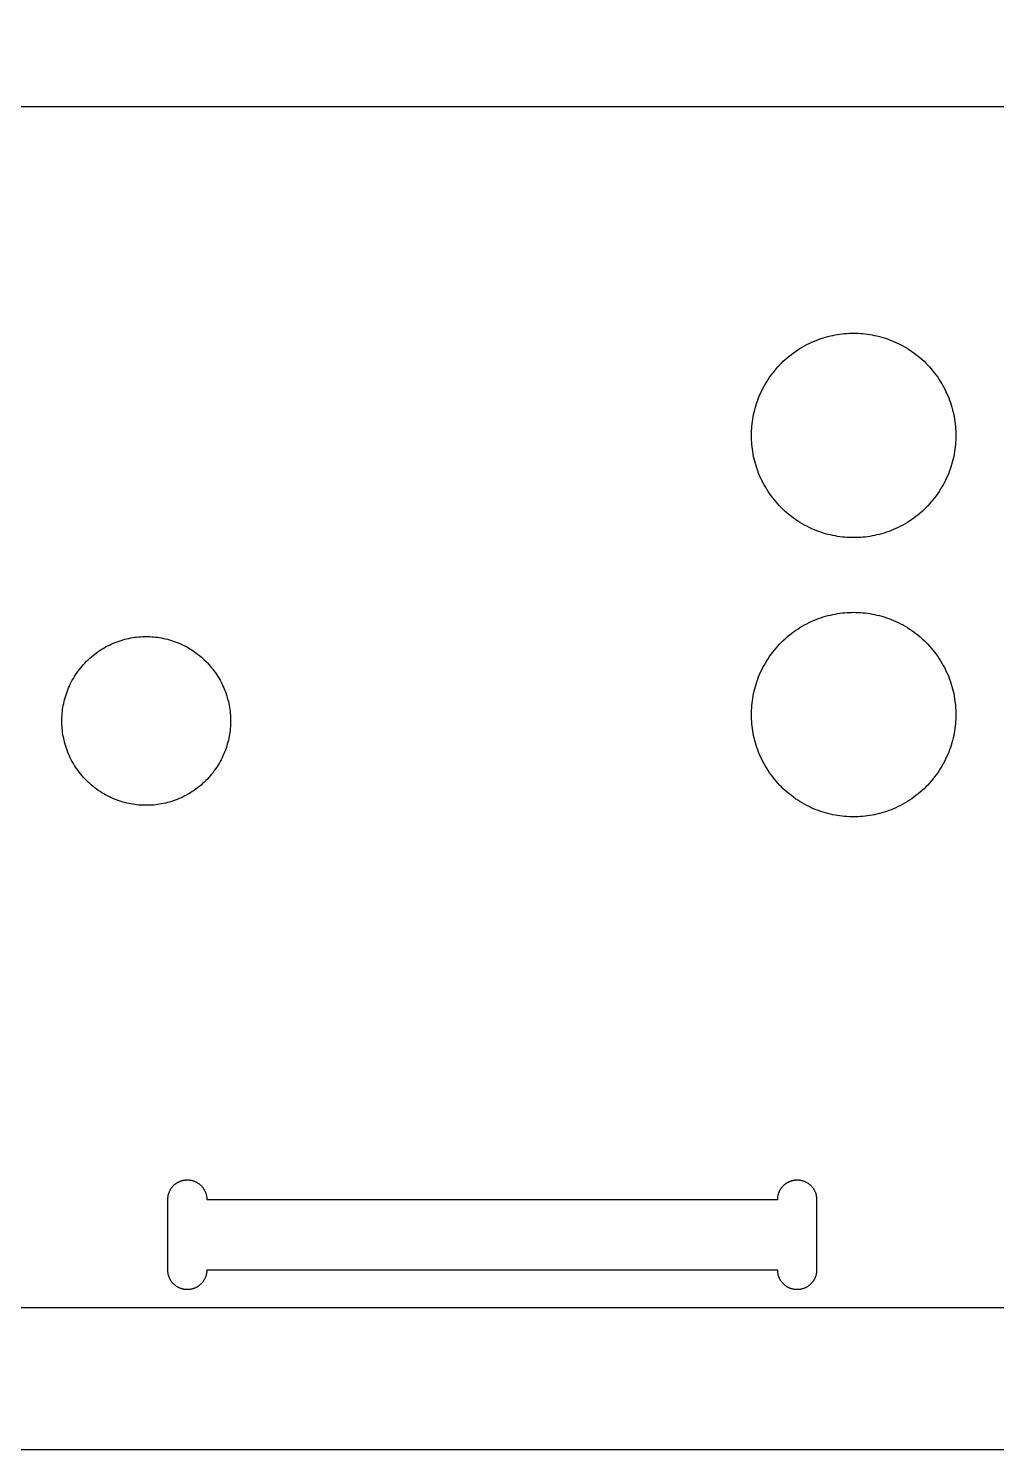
# Model space of a CAD drawing. Header units: millimetres. Extents: x -369 to 1161, y 4890 to 5485.
# Drawn here: x 497.9 to 647.1, y 4889.8 to 5108.7 of the extents above; entities that cross this region are included whole.
import ezdxf

# ---------------------------------------------------------------- set-up
doc = ezdxf.new("R2010")
doc.units = ezdxf.units.MM
doc.header["$MEASUREMENT"] = 0
for name, color, linetype, true_color in [('FAB$TOOL-TE$06MM$CUTEXT-D10T6', 1, 'Continuous', 0xff0000), ('FAB$TOOL-TE$06MM$CUTINT-D10T6', 162, 'Continuous', 0x0033cc), ('FAB$TOOL-TE$06MM$POCKET-D5.2-T6', 48, 'Continuous', 0x5d4001), ('PRO$VOLUMES', 1, 'Continuous', 0xff0000)]:
    doc.layers.add(name, color=color, linetype=linetype, true_color=true_color)

msp = doc.modelspace()

# ---------------------------------------------------------------- linework, layer by layer
at = {"layer": 'FAB$TOOL-TE$06MM$CUTEXT-D10T6'}
for points in [[(324.39, 4917.45), (324.39, 4917.56), (324.39, 5096.67), (814.39, 5096.67), (814.39, 4917.56), (814.39, 4917.45)], [(809.39, 4911.65), (329.39, 4911.65)]]:
    msp.add_lwpolyline(points, dxfattribs=at)
at = {"layer": 'FAB$TOOL-TE$06MM$CUTINT-D10T6'}
for points in [[(609.34, 5046.03), (609.35, 5046.38), (609.36, 5046.73), (609.38, 5047.08), (609.41, 5047.44), (609.45, 5047.8), (609.49, 5048.16), (609.54, 5048.53), (609.61, 5048.89), (609.68, 5049.26), (609.76, 5049.63), (609.85, 5049.99), (609.95, 5050.36), (610.06, 5050.73), (610.18, 5051.09), (610.31, 5051.46), (610.45, 5051.82), (610.6, 5052.19), (610.76, 5052.55), (610.93, 5052.9), (611.1, 5053.26), (611.29, 5053.61), (611.49, 5053.96), (611.7, 5054.3), (611.91, 5054.64), (612.14, 5054.98), (612.37, 5055.31), (612.62, 5055.63), (612.87, 5055.95), (613.13, 5056.27), (613.4, 5056.57), (613.67, 5056.87), (613.96, 5057.16), (614.25, 5057.45), (614.55, 5057.72), (614.86, 5057.99), (615.17, 5058.25), (615.49, 5058.51), (615.81, 5058.75), (616.14, 5058.98), (616.48, 5059.21), (616.82, 5059.42), (617.16, 5059.63), (617.51, 5059.83), (617.86, 5060.02), (618.22, 5060.19), (618.57, 5060.36), (618.93, 5060.52), (619.3, 5060.67), (619.66, 5060.81), (620.03, 5060.94), (620.39, 5061.06), (620.76, 5061.17), (621.13, 5061.27), (621.5, 5061.36), (621.86, 5061.44), (622.23, 5061.51), (622.59, 5061.58), (622.96, 5061.63), (623.32, 5061.68), (623.68, 5061.71), (624.04, 5061.74), (624.39, 5061.76), (624.75, 5061.77), (625.09, 5061.78), (625.44, 5061.77), (625.8, 5061.76), (626.15, 5061.74), (626.51, 5061.71), (626.87, 5061.68), (627.23, 5061.63), (627.6, 5061.58), (627.96, 5061.51), (628.33, 5061.44), (628.69, 5061.36), (629.06, 5061.27), (629.43, 5061.17), (629.8, 5061.06), (630.16, 5060.94), (630.53, 5060.81), (630.89, 5060.67), (631.25, 5060.52), (631.62, 5060.36), (631.97, 5060.19), (632.33, 5060.02), (632.68, 5059.83), (633.03, 5059.63), (633.37, 5059.42), (633.71, 5059.21), (634.05, 5058.98), (634.38, 5058.75), (634.7, 5058.51), (635.02, 5058.25), (635.33, 5057.99), (635.64, 5057.72), (635.94, 5057.45), (636.23, 5057.16), (636.52, 5056.87), (636.79, 5056.57), (637.06, 5056.27), (637.32, 5055.95), (637.57, 5055.63), (637.82, 5055.31), (638.05, 5054.98), (638.28, 5054.64), (638.49, 5054.3), (638.7, 5053.96), (638.9, 5053.61), (639.09, 5053.26), (639.26, 5052.9), (639.43, 5052.55), (639.59, 5052.19), (639.74, 5051.82), (639.88, 5051.46), (640.01, 5051.09), (640.13, 5050.73), (640.24, 5050.36), (640.34, 5049.99), (640.43, 5049.63), (640.51, 5049.26), (640.58, 5048.89), (640.65, 5048.53), (640.7, 5048.16), (640.74, 5047.8), (640.78, 5047.44), (640.81, 5047.08), (640.83, 5046.73), (640.84, 5046.38), (640.84, 5046.03), (640.84, 5045.68), (640.83, 5045.32), (640.81, 5044.97), (640.78, 5044.61), (640.74, 5044.25), (640.7, 5043.89), (640.65, 5043.53), (640.58, 5043.16), (640.51, 5042.79), (640.43, 5042.43), (640.34, 5042.06), (640.24, 5041.69), (640.13, 5041.33), (640.01, 5040.96), (639.88, 5040.59), (639.74, 5040.23), (639.59, 5039.87), (639.43, 5039.51), (639.26, 5039.15), (639.09, 5038.79), (638.9, 5038.44), (638.7, 5038.09), (638.49, 5037.75), (638.28, 5037.41), (638.05, 5037.07), (637.82, 5036.74), (637.57, 5036.42), (637.32, 5036.1), (637.06, 5035.79), (636.79, 5035.48), (636.52, 5035.18), (636.23, 5034.89), (635.94, 5034.6), (635.64, 5034.33), (635.33, 5034.06), (635.02, 5033.8), (634.7, 5033.55), (634.38, 5033.3), (634.05, 5033.07), (633.71, 5032.84), (633.37, 5032.63), (633.03, 5032.42), (632.68, 5032.22), (632.33, 5032.04), (631.97, 5031.86), (631.62, 5031.69), (631.25, 5031.53), (630.89, 5031.38), (630.53, 5031.24), (630.16, 5031.11), (629.8, 5030.99), (629.43, 5030.88), (629.06, 5030.78), (628.69, 5030.69), (628.33, 5030.61), (627.96, 5030.54), (627.6, 5030.48), (627.23, 5030.42), (626.87, 5030.38), (626.51, 5030.34), (626.15, 5030.31), (625.8, 5030.29), (625.44, 5030.28), (625.09, 5030.28), (624.75, 5030.28), (624.39, 5030.29), (624.04, 5030.31), (623.68, 5030.34), (623.32, 5030.38), (622.96, 5030.42), (622.59, 5030.48), (622.23, 5030.54), (621.86, 5030.61), (621.5, 5030.69), (621.13, 5030.78), (620.76, 5030.88), (620.39, 5030.99), (620.03, 5031.11), (619.66, 5031.24), (619.3, 5031.38), (618.93, 5031.53), (618.57, 5031.69), (618.22, 5031.86), (617.86, 5032.04), (617.51, 5032.22), (617.16, 5032.42), (616.82, 5032.63), (616.48, 5032.84), (616.14, 5033.07), (615.81, 5033.3), (615.49, 5033.55), (615.17, 5033.8), (614.86, 5034.06), (614.55, 5034.33), (614.25, 5034.6), (613.96, 5034.89), (613.67, 5035.18), (613.4, 5035.48), (613.13, 5035.79), (612.87, 5036.1), (612.62, 5036.42), (612.37, 5036.74), (612.14, 5037.07), (611.91, 5037.41), (611.7, 5037.75), (611.49, 5038.09), (611.29, 5038.44), (611.1, 5038.79), (610.93, 5039.15), (610.76, 5039.51), (610.6, 5039.87), (610.45, 5040.23), (610.31, 5040.59), (610.18, 5040.96), (610.06, 5041.33), (609.95, 5041.69), (609.85, 5042.06), (609.76, 5042.43), (609.68, 5042.79), (609.61, 5043.16), (609.54, 5043.53), (609.49, 5043.89), (609.45, 5044.25), (609.41, 5044.61), (609.38, 5044.97), (609.36, 5045.32), (609.35, 5045.68)], [(609.34, 5003.03), (609.35, 5003.38), (609.36, 5003.73), (609.38, 5004.08), (609.41, 5004.44), (609.45, 5004.8), (609.49, 5005.16), (609.54, 5005.53), (609.61, 5005.89), (609.68, 5006.26), (609.76, 5006.63), (609.85, 5006.99), (609.95, 5007.36), (610.06, 5007.73), (610.18, 5008.09), (610.31, 5008.46), (610.45, 5008.82), (610.6, 5009.19), (610.76, 5009.55), (610.93, 5009.9), (611.1, 5010.26), (611.29, 5010.61), (611.49, 5010.96), (611.7, 5011.3), (611.91, 5011.64), (612.14, 5011.98), (612.37, 5012.31), (612.62, 5012.63), (612.87, 5012.95), (613.13, 5013.27), (613.4, 5013.57), (613.67, 5013.87), (613.96, 5014.16), (614.25, 5014.45), (614.55, 5014.72), (614.86, 5014.99), (615.17, 5015.25), (615.49, 5015.51), (615.81, 5015.75), (616.14, 5015.98), (616.48, 5016.21), (616.82, 5016.42), (617.16, 5016.63), (617.51, 5016.83), (617.86, 5017.02), (618.22, 5017.19), (618.57, 5017.36), (618.93, 5017.52), (619.3, 5017.67), (619.66, 5017.81), (620.03, 5017.94), (620.39, 5018.06), (620.76, 5018.17), (621.13, 5018.27), (621.5, 5018.36), (621.86, 5018.44), (622.23, 5018.51), (622.59, 5018.58), (622.96, 5018.63), (623.32, 5018.68), (623.68, 5018.71), (624.04, 5018.74), (624.39, 5018.76), (624.75, 5018.77), (625.09, 5018.78), (625.44, 5018.77), (625.8, 5018.76), (626.15, 5018.74), (626.51, 5018.71), (626.87, 5018.68), (627.23, 5018.63), (627.6, 5018.58), (627.96, 5018.51), (628.33, 5018.44), (628.69, 5018.36), (629.06, 5018.27), (629.43, 5018.17), (629.8, 5018.06), (630.16, 5017.94), (630.53, 5017.81), (630.89, 5017.67), (631.25, 5017.52), (631.62, 5017.36), (631.97, 5017.19), (632.33, 5017.02), (632.68, 5016.83), (633.03, 5016.63), (633.37, 5016.42), (633.71, 5016.21), (634.05, 5015.98), (634.38, 5015.75), (634.7, 5015.51), (635.02, 5015.25), (635.33, 5014.99), (635.64, 5014.72), (635.94, 5014.45), (636.23, 5014.16), (636.52, 5013.87), (636.79, 5013.57), (637.06, 5013.27), (637.32, 5012.95), (637.57, 5012.63), (637.82, 5012.31), (638.05, 5011.98), (638.28, 5011.64), (638.49, 5011.3), (638.7, 5010.96), (638.9, 5010.61), (639.09, 5010.26), (639.26, 5009.9), (639.43, 5009.55), (639.59, 5009.19), (639.74, 5008.82), (639.88, 5008.46), (640.01, 5008.09), (640.13, 5007.73), (640.24, 5007.36), (640.34, 5006.99), (640.43, 5006.63), (640.51, 5006.26), (640.58, 5005.89), (640.65, 5005.53), (640.7, 5005.16), (640.74, 5004.8), (640.78, 5004.44), (640.81, 5004.08), (640.83, 5003.73), (640.84, 5003.38), (640.84, 5003.03), (640.84, 5002.68), (640.83, 5002.32), (640.81, 5001.97), (640.78, 5001.61), (640.74, 5001.25), (640.7, 5000.89), (640.65, 5000.53), (640.58, 5000.16), (640.51, 4999.79), (640.43, 4999.43), (640.34, 4999.06), (640.24, 4998.69), (640.13, 4998.33), (640.01, 4997.96), (639.88, 4997.59), (639.74, 4997.23), (639.59, 4996.87), (639.43, 4996.51), (639.26, 4996.15), (639.09, 4995.79), (638.9, 4995.44), (638.7, 4995.09), (638.49, 4994.75), (638.28, 4994.41), (638.05, 4994.07), (637.82, 4993.74), (637.57, 4993.42), (637.32, 4993.1), (637.06, 4992.79), (636.79, 4992.48), (636.52, 4992.18), (636.23, 4991.89), (635.94, 4991.6), (635.64, 4991.33), (635.33, 4991.06), (635.02, 4990.8), (634.7, 4990.55), (634.38, 4990.3), (634.05, 4990.07), (633.71, 4989.84), (633.37, 4989.63), (633.03, 4989.42), (632.68, 4989.22), (632.33, 4989.04), (631.97, 4988.86), (631.62, 4988.69), (631.25, 4988.53), (630.89, 4988.38), (630.53, 4988.24), (630.16, 4988.11), (629.8, 4987.99), (629.43, 4987.88), (629.06, 4987.78), (628.69, 4987.69), (628.33, 4987.61), (627.96, 4987.54), (627.6, 4987.48), (627.23, 4987.42), (626.87, 4987.38), (626.51, 4987.34), (626.15, 4987.31), (625.8, 4987.29), (625.44, 4987.28), (625.09, 4987.28), (624.75, 4987.28), (624.39, 4987.29), (624.04, 4987.31), (623.68, 4987.34), (623.32, 4987.38), (622.96, 4987.42), (622.59, 4987.48), (622.23, 4987.54), (621.86, 4987.61), (621.5, 4987.69), (621.13, 4987.78), (620.76, 4987.88), (620.39, 4987.99), (620.03, 4988.11), (619.66, 4988.24), (619.3, 4988.38), (618.93, 4988.53), (618.57, 4988.69), (618.22, 4988.86), (617.86, 4989.04), (617.51, 4989.22), (617.16, 4989.42), (616.82, 4989.63), (616.48, 4989.84), (616.14, 4990.07), (615.81, 4990.3), (615.49, 4990.55), (615.17, 4990.8), (614.86, 4991.06), (614.55, 4991.33), (614.25, 4991.6), (613.96, 4991.89), (613.67, 4992.18), (613.4, 4992.48), (613.13, 4992.79), (612.87, 4993.1), (612.62, 4993.42), (612.37, 4993.74), (612.14, 4994.07), (611.91, 4994.41), (611.7, 4994.75), (611.49, 4995.09), (611.29, 4995.44), (611.1, 4995.79), (610.93, 4996.15), (610.76, 4996.51), (610.6, 4996.87), (610.45, 4997.23), (610.31, 4997.59), (610.18, 4997.96), (610.06, 4998.33), (609.95, 4998.69), (609.85, 4999.06), (609.76, 4999.43), (609.68, 4999.79), (609.61, 5000.16), (609.54, 5000.53), (609.49, 5000.89), (609.45, 5001.25), (609.41, 5001.61), (609.38, 5001.97), (609.36, 5002.32), (609.35, 5002.68)], [(503.05, 5002.05), (503.05, 5002.34), (503.06, 5002.63), (503.08, 5002.92), (503.1, 5003.22), (503.13, 5003.51), (503.17, 5003.81), (503.21, 5004.11), (503.27, 5004.41), (503.33, 5004.72), (503.39, 5005.02), (503.47, 5005.32), (503.55, 5005.63), (503.64, 5005.93), (503.74, 5006.23), (503.85, 5006.53), (503.96, 5006.83), (504.08, 5007.13), (504.22, 5007.43), (504.35, 5007.73), (504.5, 5008.02), (504.66, 5008.31), (504.82, 5008.6), (504.99, 5008.88), (505.17, 5009.16), (505.35, 5009.44), (505.55, 5009.71), (505.75, 5009.98), (505.96, 5010.24), (506.17, 5010.5), (506.39, 5010.75), (506.62, 5011), (506.86, 5011.24), (507.1, 5011.48), (507.34, 5011.7), (507.6, 5011.93), (507.86, 5012.14), (508.12, 5012.35), (508.39, 5012.55), (508.66, 5012.74), (508.94, 5012.93), (509.22, 5013.11), (509.5, 5013.28), (509.79, 5013.44), (510.08, 5013.6), (510.37, 5013.74), (510.67, 5013.88), (510.96, 5014.01), (511.26, 5014.14), (511.56, 5014.25), (511.87, 5014.36), (512.17, 5014.46), (512.47, 5014.55), (512.78, 5014.63), (513.08, 5014.7), (513.38, 5014.77), (513.68, 5014.83), (513.99, 5014.88), (514.29, 5014.93), (514.58, 5014.97), (514.88, 5015), (515.18, 5015.02), (515.47, 5015.04), (515.76, 5015.04), (516.05, 5015.05), (516.34, 5015.04), (516.63, 5015.04), (516.92, 5015.02), (517.22, 5015), (517.51, 5014.97), (517.81, 5014.93), (518.11, 5014.88), (518.41, 5014.83), (518.72, 5014.77), (519.02, 5014.7), (519.32, 5014.63), (519.63, 5014.55), (519.93, 5014.46), (520.23, 5014.36), (520.53, 5014.25), (520.83, 5014.14), (521.13, 5014.01), (521.43, 5013.88), (521.73, 5013.74), (522.02, 5013.6), (522.31, 5013.44), (522.6, 5013.28), (522.88, 5013.11), (523.16, 5012.93), (523.44, 5012.74), (523.71, 5012.55), (523.98, 5012.35), (524.24, 5012.14), (524.5, 5011.93), (524.75, 5011.7), (525, 5011.48), (525.24, 5011.24), (525.48, 5011), (525.71, 5010.75), (525.93, 5010.5), (526.14, 5010.24), (526.35, 5009.98), (526.55, 5009.71), (526.74, 5009.44), (526.93, 5009.16), (527.11, 5008.88), (527.28, 5008.6), (527.44, 5008.31), (527.6, 5008.02), (527.74, 5007.73), (527.88, 5007.43), (528.01, 5007.13), (528.14, 5006.83), (528.25, 5006.53), (528.36, 5006.23), (528.46, 5005.93), (528.55, 5005.63), (528.63, 5005.32), (528.71, 5005.02), (528.77, 5004.72), (528.83, 5004.41), (528.88, 5004.11), (528.93, 5003.81), (528.97, 5003.51), (529, 5003.22), (529.02, 5002.92), (529.04, 5002.63), (529.05, 5002.34), (529.05, 5002.05), (529.05, 5001.76), (529.04, 5001.47), (529.02, 5001.18), (529, 5000.88), (528.97, 5000.58), (528.93, 5000.28), (528.88, 4999.98), (528.83, 4999.68), (528.77, 4999.38), (528.71, 4999.08), (528.63, 4998.77), (528.55, 4998.47), (528.46, 4998.17), (528.36, 4997.87), (528.25, 4997.56), (528.14, 4997.26), (528.01, 4996.96), (527.88, 4996.67), (527.74, 4996.37), (527.6, 4996.08), (527.44, 4995.79), (527.28, 4995.5), (527.11, 4995.21), (526.93, 4994.93), (526.74, 4994.66), (526.55, 4994.39), (526.35, 4994.12), (526.14, 4993.85), (525.93, 4993.6), (525.71, 4993.34), (525.48, 4993.1), (525.24, 4992.86), (525, 4992.62), (524.75, 4992.39), (524.5, 4992.17), (524.24, 4991.96), (523.98, 4991.75), (523.71, 4991.55), (523.44, 4991.35), (523.16, 4991.17), (522.88, 4990.99), (522.6, 4990.82), (522.31, 4990.66), (522.02, 4990.5), (521.73, 4990.35), (521.43, 4990.21), (521.13, 4990.08), (520.83, 4989.96), (520.53, 4989.85), (520.23, 4989.74), (519.93, 4989.64), (519.63, 4989.55), (519.32, 4989.47), (519.02, 4989.39), (518.72, 4989.32), (518.41, 4989.27), (518.11, 4989.21), (517.81, 4989.17), (517.51, 4989.13), (517.22, 4989.1), (516.92, 4989.08), (516.63, 4989.06), (516.34, 4989.05), (516.05, 4989.05), (515.76, 4989.05), (515.47, 4989.06), (515.18, 4989.08), (514.88, 4989.1), (514.58, 4989.13), (514.29, 4989.17), (513.99, 4989.21), (513.68, 4989.27), (513.38, 4989.32), (513.08, 4989.39), (512.78, 4989.47), (512.47, 4989.55), (512.17, 4989.64), (511.87, 4989.74), (511.56, 4989.85), (511.26, 4989.96), (510.96, 4990.08), (510.67, 4990.21), (510.37, 4990.35), (510.08, 4990.5), (509.79, 4990.66), (509.5, 4990.82), (509.22, 4990.99), (508.94, 4991.17), (508.66, 4991.35), (508.39, 4991.55), (508.12, 4991.75), (507.86, 4991.96), (507.6, 4992.17), (507.34, 4992.39), (507.1, 4992.62), (506.86, 4992.86), (506.62, 4993.1), (506.39, 4993.34), (506.17, 4993.6), (505.96, 4993.85), (505.75, 4994.12), (505.55, 4994.39), (505.35, 4994.66), (505.17, 4994.93), (504.99, 4995.21), (504.82, 4995.5), (504.66, 4995.79), (504.5, 4996.08), (504.35, 4996.37), (504.22, 4996.67), (504.08, 4996.96), (503.96, 4997.26), (503.85, 4997.56), (503.74, 4997.87), (503.64, 4998.17), (503.55, 4998.47), (503.47, 4998.77), (503.39, 4999.08), (503.33, 4999.38), (503.27, 4999.68), (503.21, 4999.98), (503.17, 5000.28), (503.13, 5000.58), (503.1, 5000.88), (503.08, 5001.18), (503.06, 5001.47), (503.05, 5001.76)]]:
    msp.add_lwpolyline(points, close=True, dxfattribs=at)
at = {"layer": 'FAB$TOOL-TE$06MM$POCKET-D5.2-T6'}
msp.add_lwpolyline([(619.39, 4928.35), (619.39, 4917.45), (619.38, 4917.39), (619.38, 4917.32), (619.38, 4917.25), (619.37, 4917.19), (619.37, 4917.12), (619.36, 4917.05), (619.35, 4916.98), (619.34, 4916.91), (619.32, 4916.84), (619.31, 4916.77), (619.29, 4916.7), (619.27, 4916.63), (619.25, 4916.56), (619.23, 4916.49), (619.2, 4916.42), (619.17, 4916.35), (619.15, 4916.28), (619.12, 4916.21), (619.08, 4916.14), (619.05, 4916.08), (619.01, 4916.01), (618.98, 4915.94), (618.94, 4915.88), (618.9, 4915.81), (618.85, 4915.75), (618.81, 4915.69), (618.76, 4915.62), (618.71, 4915.56), (618.66, 4915.5), (618.61, 4915.45), (618.56, 4915.39), (618.51, 4915.33), (618.45, 4915.28), (618.39, 4915.23), (618.34, 4915.18), (618.28, 4915.13), (618.22, 4915.08), (618.15, 4915.03), (618.09, 4914.99), (618.03, 4914.94), (617.96, 4914.9), (617.9, 4914.86), (617.83, 4914.83), (617.76, 4914.79), (617.7, 4914.76), (617.63, 4914.72), (617.56, 4914.69), (617.49, 4914.67), (617.42, 4914.64), (617.35, 4914.61), (617.28, 4914.59), (617.21, 4914.57), (617.14, 4914.55), (617.07, 4914.53), (617, 4914.52), (616.93, 4914.5), (616.86, 4914.49), (616.79, 4914.48), (616.72, 4914.47), (616.65, 4914.47), (616.59, 4914.46), (616.52, 4914.46), (616.45, 4914.46), (616.39, 4914.45), (616.32, 4914.46), (616.25, 4914.46), (616.18, 4914.46), (616.12, 4914.47), (616.05, 4914.47), (615.98, 4914.48), (615.91, 4914.49), (615.84, 4914.5), (615.77, 4914.52), (615.7, 4914.53), (615.63, 4914.55), (615.56, 4914.57), (615.49, 4914.59), (615.42, 4914.61), (615.35, 4914.64), (615.28, 4914.67), (615.21, 4914.69), (615.14, 4914.72), (615.08, 4914.76), (615.01, 4914.79), (614.94, 4914.83), (614.87, 4914.86), (614.81, 4914.9), (614.74, 4914.94), (614.68, 4914.99), (614.62, 4915.03), (614.56, 4915.08), (614.49, 4915.13), (614.43, 4915.18), (614.38, 4915.23), (614.32, 4915.28), (614.26, 4915.33), (614.21, 4915.39), (614.16, 4915.45), (614.11, 4915.5), (614.06, 4915.56), (614.01, 4915.62), (613.96, 4915.69), (613.92, 4915.75), (613.87, 4915.81), (613.83, 4915.88), (613.79, 4915.94), (613.76, 4916.01), (613.72, 4916.08), (613.69, 4916.14), (613.65, 4916.21), (613.62, 4916.28), (613.6, 4916.35), (613.57, 4916.42), (613.54, 4916.49), (613.52, 4916.56), (613.5, 4916.63), (613.48, 4916.7), (613.46, 4916.77), (613.45, 4916.84), (613.44, 4916.91), (613.42, 4916.98), (613.41, 4917.05), (613.4, 4917.12), (613.4, 4917.19), (613.39, 4917.25), (613.39, 4917.32), (613.39, 4917.39), (613.39, 4917.45), (525.39, 4917.45), (525.38, 4917.39), (525.38, 4917.32), (525.38, 4917.25), (525.37, 4917.19), (525.37, 4917.12), (525.36, 4917.05), (525.35, 4916.98), (525.34, 4916.91), (525.32, 4916.84), (525.31, 4916.77), (525.29, 4916.7), (525.27, 4916.63), (525.25, 4916.56), (525.23, 4916.49), (525.2, 4916.42), (525.17, 4916.35), (525.15, 4916.28), (525.12, 4916.21), (525.08, 4916.14), (525.05, 4916.08), (525.01, 4916.01), (524.98, 4915.94), (524.94, 4915.88), (524.9, 4915.81), (524.85, 4915.75), (524.81, 4915.69), (524.76, 4915.62), (524.71, 4915.56), (524.66, 4915.5), (524.61, 4915.45), (524.56, 4915.39), (524.51, 4915.33), (524.45, 4915.28), (524.39, 4915.23), (524.34, 4915.18), (524.28, 4915.13), (524.22, 4915.08), (524.15, 4915.03), (524.09, 4914.99), (524.03, 4914.94), (523.96, 4914.9), (523.9, 4914.86), (523.83, 4914.83), (523.76, 4914.79), (523.7, 4914.76), (523.63, 4914.72), (523.56, 4914.69), (523.49, 4914.67), (523.42, 4914.64), (523.35, 4914.61), (523.28, 4914.59), (523.21, 4914.57), (523.14, 4914.55), (523.07, 4914.53), (523, 4914.52), (522.93, 4914.5), (522.86, 4914.49), (522.79, 4914.48), (522.72, 4914.47), (522.65, 4914.47), (522.59, 4914.46), (522.52, 4914.46), (522.45, 4914.46), (522.39, 4914.45), (522.32, 4914.46), (522.25, 4914.46), (522.18, 4914.46), (522.12, 4914.47), (522.05, 4914.47), (521.98, 4914.48), (521.91, 4914.49), (521.84, 4914.5), (521.77, 4914.52), (521.7, 4914.53), (521.63, 4914.55), (521.56, 4914.57), (521.49, 4914.59), (521.42, 4914.61), (521.35, 4914.64), (521.28, 4914.67), (521.21, 4914.69), (521.14, 4914.72), (521.08, 4914.76), (521.01, 4914.79), (520.94, 4914.83), (520.87, 4914.86), (520.81, 4914.9), (520.74, 4914.94), (520.68, 4914.99), (520.62, 4915.03), (520.56, 4915.08), (520.49, 4915.13), (520.43, 4915.18), (520.38, 4915.23), (520.32, 4915.28), (520.26, 4915.33), (520.21, 4915.39), (520.16, 4915.45), (520.11, 4915.5), (520.06, 4915.56), (520.01, 4915.62), (519.96, 4915.69), (519.92, 4915.75), (519.87, 4915.81), (519.83, 4915.88), (519.79, 4915.94), (519.76, 4916.01), (519.72, 4916.08), (519.69, 4916.14), (519.65, 4916.21), (519.62, 4916.28), (519.6, 4916.35), (519.57, 4916.42), (519.54, 4916.49), (519.52, 4916.56), (519.5, 4916.63), (519.48, 4916.7), (519.46, 4916.77), (519.45, 4916.84), (519.44, 4916.91), (519.42, 4916.98), (519.41, 4917.05), (519.4, 4917.12), (519.4, 4917.19), (519.39, 4917.25), (519.39, 4917.32), (519.39, 4917.39), (519.39, 4917.45), (519.39, 4928.35), (519.39, 4928.42), (519.39, 4928.49), (519.39, 4928.55), (519.4, 4928.62), (519.4, 4928.69), (519.41, 4928.76), (519.42, 4928.83), (519.44, 4928.9), (519.45, 4928.97), (519.46, 4929.04), (519.48, 4929.11), (519.5, 4929.18), (519.52, 4929.25), (519.54, 4929.32), (519.57, 4929.39), (519.6, 4929.46), (519.62, 4929.53), (519.65, 4929.59), (519.69, 4929.66), (519.72, 4929.73), (519.76, 4929.8), (519.79, 4929.86), (519.83, 4929.93), (519.87, 4929.99), (519.92, 4930.06), (519.96, 4930.12), (520.01, 4930.18), (520.06, 4930.24), (520.11, 4930.3), (520.16, 4930.36), (520.21, 4930.42), (520.26, 4930.47), (520.32, 4930.53), (520.38, 4930.58), (520.43, 4930.63), (520.49, 4930.68), (520.56, 4930.73), (520.62, 4930.78), (520.68, 4930.82), (520.74, 4930.86), (520.81, 4930.9), (520.87, 4930.94), (520.94, 4930.98), (521.01, 4931.02), (521.08, 4931.05), (521.14, 4931.08), (521.21, 4931.11), (521.28, 4931.14), (521.35, 4931.17), (521.42, 4931.19), (521.49, 4931.22), (521.56, 4931.24), (521.63, 4931.26), (521.7, 4931.27), (521.77, 4931.29), (521.84, 4931.3), (521.91, 4931.31), (521.98, 4931.32), (522.05, 4931.33), (522.12, 4931.34), (522.18, 4931.35), (522.25, 4931.35), (522.32, 4931.35), (522.39, 4931.35), (522.45, 4931.35), (522.52, 4931.35), (522.59, 4931.35), (522.65, 4931.34), (522.72, 4931.33), (522.79, 4931.32), (522.86, 4931.31), (522.93, 4931.3), (523, 4931.29), (523.07, 4931.27), (523.14, 4931.26), (523.21, 4931.24), (523.28, 4931.22), (523.35, 4931.19), (523.42, 4931.17), (523.49, 4931.14), (523.56, 4931.11), (523.63, 4931.08), (523.7, 4931.05), (523.76, 4931.02), (523.83, 4930.98), (523.9, 4930.94), (523.96, 4930.9), (524.03, 4930.86), (524.09, 4930.82), (524.15, 4930.78), (524.22, 4930.73), (524.28, 4930.68), (524.34, 4930.63), (524.39, 4930.58), (524.45, 4930.53), (524.51, 4930.47), (524.56, 4930.42), (524.61, 4930.36), (524.66, 4930.3), (524.71, 4930.24), (524.76, 4930.18), (524.81, 4930.12), (524.85, 4930.06), (524.9, 4929.99), (524.94, 4929.93), (524.98, 4929.86), (525.01, 4929.8), (525.05, 4929.73), (525.08, 4929.66), (525.12, 4929.59), (525.15, 4929.53), (525.17, 4929.46), (525.2, 4929.39), (525.23, 4929.32), (525.25, 4929.25), (525.27, 4929.18), (525.29, 4929.11), (525.31, 4929.04), (525.32, 4928.97), (525.34, 4928.9), (525.35, 4928.83), (525.36, 4928.76), (525.37, 4928.69), (525.37, 4928.62), (525.38, 4928.55), (525.38, 4928.49), (525.38, 4928.42), (525.39, 4928.35), (613.39, 4928.35), (613.39, 4928.42), (613.39, 4928.5), (613.39, 4928.57), (613.4, 4928.64), (613.41, 4928.71), (613.42, 4928.79), (613.43, 4928.86), (613.44, 4928.93), (613.46, 4929), (613.47, 4929.08), (613.49, 4929.15), (613.51, 4929.22), (613.54, 4929.29), (613.56, 4929.36), (613.59, 4929.43), (613.61, 4929.5), (613.64, 4929.57), (613.67, 4929.64), (613.71, 4929.7), (613.74, 4929.77), (613.78, 4929.84), (613.81, 4929.9), (613.85, 4929.96), (613.89, 4930.02), (613.94, 4930.08), (613.98, 4930.14), (614.02, 4930.2), (614.07, 4930.26), (614.12, 4930.32), (614.16, 4930.37), (614.21, 4930.42), (614.26, 4930.47), (614.32, 4930.52), (614.37, 4930.57), (614.42, 4930.62), (614.48, 4930.67), (614.54, 4930.71), (614.59, 4930.76), (614.65, 4930.8), (614.71, 4930.84), (614.78, 4930.88), (614.84, 4930.92), (614.9, 4930.96), (614.97, 4931), (615.03, 4931.03), (615.1, 4931.06), (615.17, 4931.09), (615.24, 4931.12), (615.31, 4931.15), (615.38, 4931.18), (615.45, 4931.2), (615.52, 4931.22), (615.59, 4931.25), (615.66, 4931.26), (615.73, 4931.28), (615.81, 4931.3), (615.88, 4931.31), (615.95, 4931.32), (616.02, 4931.33), (616.1, 4931.34), (616.17, 4931.34), (616.24, 4931.35), (616.31, 4931.35), (616.39, 4931.35), (616.46, 4931.35), (616.53, 4931.35), (616.6, 4931.34), (616.68, 4931.34), (616.75, 4931.33), (616.82, 4931.32), (616.89, 4931.31), (616.97, 4931.3), (617.04, 4931.28), (617.11, 4931.26), (617.18, 4931.24), (617.25, 4931.22), (617.33, 4931.2), (617.4, 4931.18), (617.47, 4931.15), (617.53, 4931.12), (617.6, 4931.09), (617.67, 4931.06), (617.74, 4931.03), (617.8, 4931), (617.87, 4930.96), (617.93, 4930.92), (618, 4930.88), (618.06, 4930.84), (618.12, 4930.8), (618.18, 4930.76), (618.24, 4930.71), (618.29, 4930.67), (618.35, 4930.62), (618.4, 4930.57), (618.46, 4930.52), (618.51, 4930.47), (618.56, 4930.42), (618.61, 4930.37), (618.66, 4930.31), (618.7, 4930.26), (618.75, 4930.2), (618.79, 4930.14), (618.84, 4930.08), (618.88, 4930.02), (618.92, 4929.96), (618.96, 4929.9), (618.99, 4929.83), (619.03, 4929.77), (619.06, 4929.7), (619.1, 4929.63), (619.13, 4929.57), (619.16, 4929.5), (619.19, 4929.43), (619.21, 4929.36), (619.24, 4929.29), (619.26, 4929.22), (619.28, 4929.15), (619.3, 4929.07), (619.31, 4929), (619.33, 4928.93), (619.34, 4928.86), (619.35, 4928.78), (619.36, 4928.71), (619.37, 4928.64), (619.38, 4928.57), (619.38, 4928.49), (619.38, 4928.42)], close=True, dxfattribs=at)
at = {"layer": 'PRO$VOLUMES'}
msp.add_lwpolyline([(1161.39, 4889.81), (1161.39, 5484.81), (-368.61, 5484.81), (-368.61, 4889.81)], close=True, dxfattribs=at)

doc.saveas('drawing.dxf')
